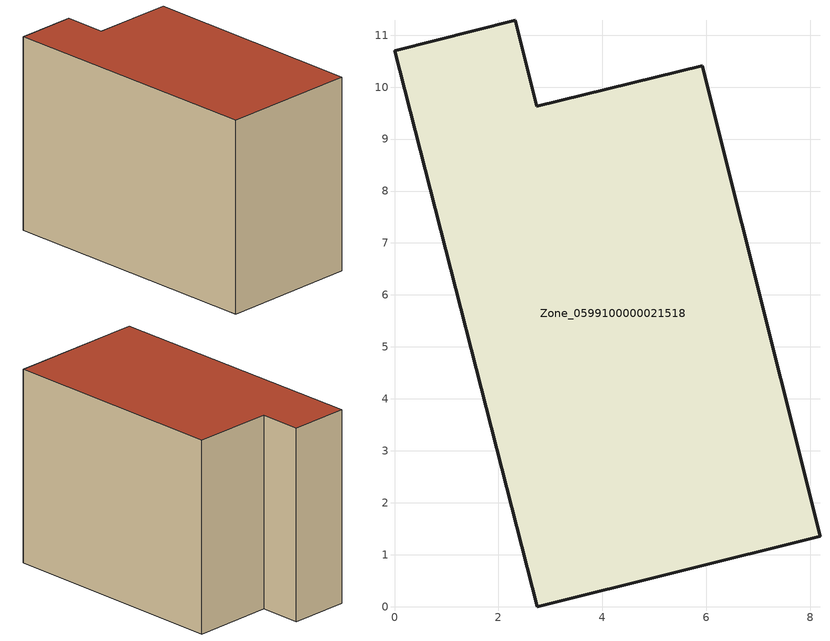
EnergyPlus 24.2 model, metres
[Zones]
Zone_0599100000021518
 floor ground (C_G): 2.75,0 0,10.7 2.33,11.29 2.74,9.63 5.92,10.41 8.19,1.35 z0
 wall outside (C_F): 2.74,9.63 2.33,11.29 0,10.7 2.75,0 8.19,1.35 5.92,10.41 2.74,9.63 z0:7.89
 roof outside (C_R): 8.19,1.35 5.92,10.41 2.74,9.63 2.33,11.29 0,10.7 2.75,0 z7.89
[BUILDING]
Pand.0599100000021518: North Axis=0; Terrain=City; Loads Convergence Tolerance Value=0.04; Temperature Convergence Tolerance Value=0.4; Solar Distribution=FullExterior; Maximum Number of Warmup Days=25; Minimum Number of Warmup Days=1
[Site:Location]
Rotterdam.The.Hague.AP_ZH_NLD Design_Conditions: Latitude=51.96; Longitude=4.45; Time Zone=1; Elevation=-4.5
[SITE:GROUNDTEMPERATURE:BUILDINGSURFACE]
18, 18, 18, 18, 18, 18, 18, 18, 18, 18, 18, 18
[MATERIAL] Thermal Absorptance=0.9; Solar Absorptance=0.7; Visible Absorptance=0.7
Name | Roughness | Thickness | Conductivity | Density | Specific Heat
G.TC.1975-1991 | MediumSmooth | 0.15 | 0.288461 | 540 | 1210
F.TC.1975-1991 | Rough | 0.3 | 0.230769 | 1920 | 840
R.TC.1975-1991 | MediumRough | 0.2 | 0.153846 | 1500 | 1000
[CONSTRUCTION]
C_G: G.TC.1975-1991
C_F: F.TC.1975-1991
C_R: R.TC.1975-1991
[ZONE]
Zone_0599100000021518: Type=1; Multiplier=1; Ceiling Height=Autocalculate; Volume=Autocalculate; Floor Area=autocalculate; Part of Total Floor Area=Yes
[ZONEINFILTRATION:DESIGNFLOWRATE]
Infil_Zone_0599100000021518: Zone or ZoneList or Space or SpaceList=Zone_0599100000021518; Schedule=AlwaysOn; Design Flow Rate Calculation Method=Flow/Area; Flow Rate per Floor Area=0.003; Constant Term Coefficient=1; Temperature Term Coefficient=0; Velocity Term Coefficient=0; Velocity Squared Term Coefficient=0
[HVACTEMPLATE:ZONE:IDEALLOADSAIRSYSTEM]
Zone_0599100000021518: Maximum Heating Supply Air Temperature=50; Minimum Cooling Supply Air Temperature=13; Maximum Heating Supply Air Humidity Ratio=0.0156; Minimum Cooling Supply Air Humidity Ratio=0.0077; Heating Limit=NoLimit; Cooling Limit=NoLimit; Dehumidification Control Type=ConstantSensibleHeatRatio; Cooling Sensible Heat Ratio=0.7; Dehumidification Setpoint=60; Humidification Control Type=None; Humidification Setpoint=30; Outdoor Air Method=None; Outdoor Air Flow Rate per Person=0.00944; Outdoor Air Flow Rate per Zone Floor Area=0; Outdoor Air Flow Rate per Zone=0; Demand Controlled Ventilation Type=None; Outdoor Air Economizer Type=NoEconomizer; Heat Recovery Type=None; Sensible Heat Recovery Effectiveness=0.7; Latent Heat Recovery Effectiveness=0.65
[ZONECONTROL:THERMOSTAT]
ThermostatControl_Zone_0599100000021518: Zone or ZoneList=Zone_0599100000021518; Control Type Schedule=DualSetpointControlType; Control 1=Thermostat_Zone_0599100000021518; Temperature Difference Between Cutout And Setpoint=0
[THERMOSTATSETPOINT:DUALSETPOINT]
Thermostat_Zone_0599100000021518: Heating Setpoint Temperature Schedule=HeatingSetpoint_Zone_0599100000021518; Cooling Setpoint Temperature Schedule=CoolingSetpoint_Zone_0599100000021518
[SCHEDULE:COMPACT]
HeatingSetpoint_Zone_0599100000021518: Through: 12/31, For: AllDays, Until: 24:00, 21
CoolingSetpoint_Zone_0599100000021518: Through: 12/31, For: AllDays, Until: 24:00, 24
DualSetpointControlType: Through: 12/31, For: AllDays, Until: 24:00, 4
AlwaysOn: Through: 12/31, For: AllDays, Until: 24:00, 1
